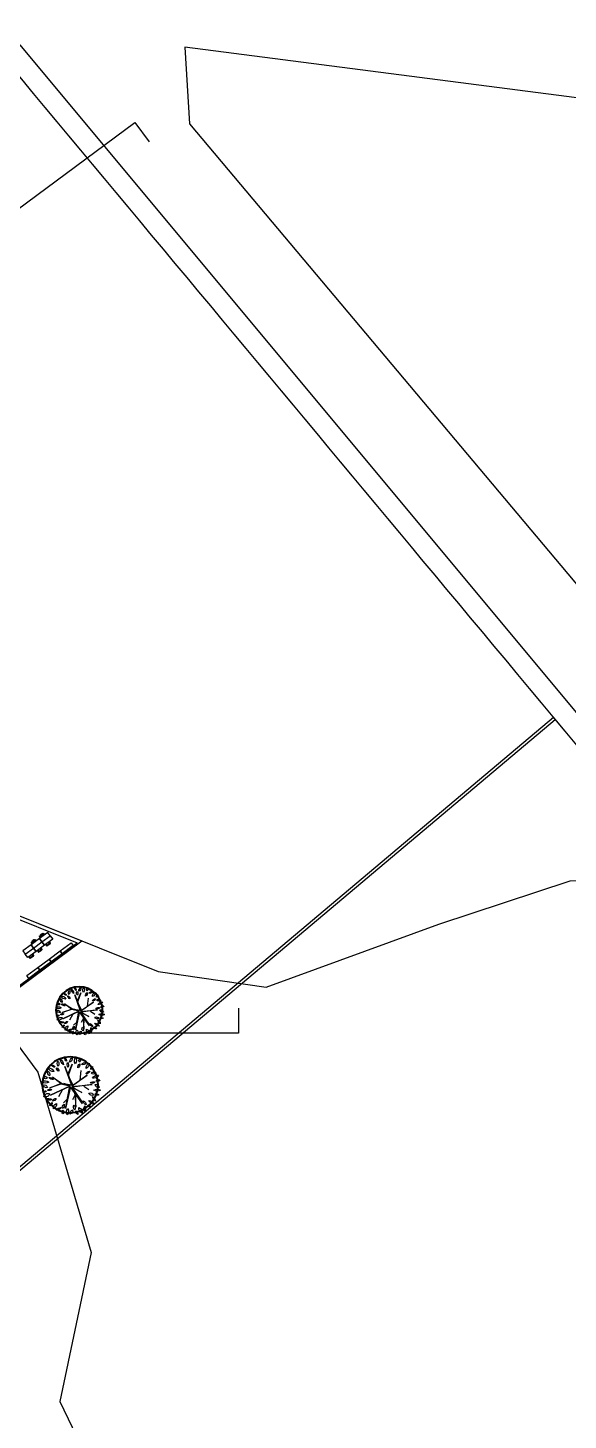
# Model space of a CAD drawing. Header units: millimetres. Extents: x 55520 to 96084, y -58491 to -49645.
# Drawn here: x 59632.3 to 59710.6, y -57801.4 to -57599.8 of the extents above; entities that cross this region are included whole.
import ezdxf

# ---------------------------------------------------------------- set-up
doc = ezdxf.new("R2010")
doc.units = ezdxf.units.MM
for name, color, linetype in [('Alvenaria Corte', 30, 'Continuous'), ('Alvenaria Vista', 40, 'Continuous'), ('ARQ-COTAS', 1, 'Continuous'), ('Caminhos Principais', 13, 'Continuous'), ('Curvas de Nível', 10, 'Continuous'), ('Limite Terreno', 20, 'Continuous'), ('Limites', 250, 'Continuous'), ('Mobiliário_cinza', 254, 'Continuous'), ('Árvores Existentes', 114, 'Continuous')]:
    doc.layers.add(name, color=color, linetype=linetype)

# ---------------------------------------------------------------- blocks, each defined once
blk = doc.blocks.new('tree 17')
at = {"color": 0, "linetype": 'ByBlock'}
for p, q in [((-0.08, 0.15), (-1.51, 1.22)), ((-1.51, 1.22), (-0.1, 0.07)), ((-0.15, 0.77), (-0.81, 1.66)), ((-0.81, 1.66), (-0.08, 0.82)), ((-0.22, 1.81), (-0.08, 0.15)), ((-0.03, 0.27), (-0.18, 1.75)), ((-0.18, 1.75), (-0.15, 0.77)), ((0.77, 0.78), (0.91, 1.26)), ((-0.1, 0.07), (-1.74, -0.38)), ((-1.74, -0.38), (-0.08, 0.07)), ((-0.89, 0.73), (-1.34, 0.76)), ((-0.72, -0.11), (-1.34, 0.15)), ((-0.08, 0.82), (-0.62, 1.04)), ((-0.08, 0.07), (-0.54, -0.51)), ((-0.43, -0.5), (-0.05, 0.06)), ((-0.05, 0.06), (-0.33, -0.4)), ((-0.33, -0.4), (0.08, 0.06)), ((0.33, 1.07), (-0.03, 0.27)), ((0, 0.19), (1.35, 1.12)), ((1.54, 0.29), (0, 0.19)), ((1.35, 1.12), (0.02, 0.27)), ((0.02, 0.27), (0.33, 1.07)), ((0.08, 0.06), (0.63, -1.4)), ((0.63, -1.4), (0.1, 0.14)), ((0.1, 0.14), (0.44, -0.79)), ((0.15, 0.15), (1.54, 0.29)), ((0.36, -0.68), (0.15, 0.15)), ((0.86, 0.22), (1.42, -0.3)), ((-0.54, -0.51), (-1.41, -0.88)), ((-1.41, -0.88), (-0.51, -0.55)), ((-0.69, -1.37), (-0.43, -0.5)), ((-0.51, -0.55), (-0.69, -1.37)), ((1.18, -1.16), (0.36, -0.68)), ((0.44, -0.79), (1.18, -1.16))]:
    blk.add_line(p, q, dxfattribs=at)
for points in [[(-0.73, 2.36, 0.375302), (-0.64, 1.85)], [(-0.64, 1.85, 0.375302), (-0.73, 2.36)], [(-0.19, 2.05, 0.30277), (-0.5, 2.35)], [(-0.5, 2.35, 0.30277), (-0.19, 2.05)], [(0.11, 2.46, 0.350689), (0.02, 2.17)], [(0.02, 2.17, 0.350689), (0.11, 2.46)], [(0.48, 2.44, 0.27027), (0.33, 1.92)], [(0.33, 1.92, 0.27027), (0.48, 2.44)], [(0.71, 2.31, 0.218613), (0.77, 1.87)], [(0.77, 1.87, 0.218613), (0.71, 2.31)], [(-1.95, 1.39, 0.525994), (-1.77, 1.17)], [(-1.77, 1.17, 0.525994), (-1.95, 1.39)], [(-1.39, 1.33, 0.363335), (-1.73, 1.69)], [(-1.73, 1.69, 0.363335), (-1.39, 1.33)], [(-1.15, 1.67, 0.420523), (-1.52, 1.79)], [(-1.52, 1.79, 0.420523), (-1.15, 1.67)], [(-1.07, 2.21, 0.45154), (-0.99, 1.9)], [(-0.99, 1.9, 0.45154), (-1.07, 2.21)], [(-1.01, 1.76, 0.408258), (-0.81, 1.45)], [(-0.81, 1.45, 0.408258), (-1.01, 1.76)], [(-0.05, 2.05, 0.340953), (-0.03, 1.67)], [(-0.03, 1.67, 0.340953), (-0.05, 2.05)], [(0.91, 1.84, 0.440076), (0.72, 1.49)], [(0.72, 1.49, 0.440076), (0.91, 1.84)], [(1.25, 2.09, 0.288468), (1.02, 1.85)], [(1.02, 1.85, 0.288468), (1.25, 2.09)], [(1.59, 1.9, 0.268637), (1.17, 1.54)], [(1.17, 1.54, 0.268637), (1.59, 1.9)], [(1.65, 1.12, 0.341117), (1.33, 0.91)], [(1.33, 0.91, 0.341117), (1.65, 1.12)], [(1.65, 1.67, 0.386862), (1.54, 1.27)], [(1.54, 1.27, 0.386862), (1.65, 1.67)], [(2.07, 1.22, 0.443589), (1.77, 1.12)], [(1.77, 1.12, 0.443589), (2.07, 1.22)], [(-2.02, 0.17, 0.288328), (-2.33, 0.24)], [(-2.33, 0.24, 0.288328), (-2.02, 0.17)], [(-1.82, 0.44, 0.362144), (-2.27, 0.6)], [(-2.27, 0.6, 0.362144), (-1.82, 0.44)], [(-1.75, 0.92, 0.295875), (-2.18, 0.83)], [(-2.18, 0.83, 0.295875), (-1.75, 0.92)], [(-1.56, 0.12, 0.309468), (-1.93, 0.08)], [(-1.93, 0.08, 0.309468), (-1.56, 0.12)], [(-1.7, 1.06, 0.343163), (-1.38, 0.88)], [(-1.38, 0.88, 0.343163), (-1.7, 1.06)], [(1.9, 0.18, 0.326555), (1.54, 0.15)], [(1.54, 0.15, 0.326555), (1.9, 0.18)], [(2.23, 0.87, 0.343561), (1.71, 0.75)], [(1.71, 0.75, 0.343561), (2.23, 0.87)], [(2.2, 0.63, 0.38021), (1.89, 0.35)], [(1.89, 0.35, 0.38021), (2.2, 0.63)], [(2.32, 0.02, 0.383832), (2.06, 0.12)], [(2.06, 0.12, 0.383832), (2.32, 0.02)], [(-1.89, -0.05, 0.289447), (-2.23, -0.37)], [(-2.23, -0.37, 0.289447), (-1.89, -0.05)], [(-1.73, -0.51, 0.447347), (-2.23, -0.63)], [(-2.23, -0.63, 0.447347), (-1.73, -0.51)], [(-1.78, -0.86, 0.306984), (-2.08, -0.95)], [(-2.08, -0.95, 0.306984), (-1.78, -0.86)], [(-1.53, -1, 0.414115), (-1.69, -1.4)], [(-1.69, -1.4, 0.414115), (-1.53, -1)], [(-1.37, -0.67, 0.315606), (-1.66, -0.85)], [(-1.66, -0.85, 0.315606), (-1.37, -0.67)], [(1.68, -0.79, 0.340003), (1.34, -0.64)], [(1.34, -0.64, 0.340003), (1.68, -0.79)], [(1.76, -1.42, 0.316942), (1.41, -1.03)], [(1.41, -1.03, 0.316942), (1.76, -1.42)], [(2.13, -0.53, 0.317134), (1.74, -0.65)], [(1.74, -0.65, 0.317134), (2.13, -0.53)], [(1.75, -0.9, 0.40592), (1.94, -1.11)], [(1.94, -1.11, 0.40592), (1.75, -0.9)], [(2.27, -0.35, 0.351781), (1.83, -0.17)], [(1.83, -0.17, 0.351781), (2.27, -0.35)], [(-1.18, -1.28, 0.365918), (-1.58, -1.64)], [(-1.58, -1.64, 0.365918), (-1.18, -1.28)], [(-1.03, -1.61, 0.559657), (-1.26, -1.84)], [(-1.26, -1.84, 0.559657), (-1.03, -1.61)], [(-0.76, -1.19, 0.285981), (-0.93, -1.55)], [(-0.93, -1.55, 0.285981), (-0.76, -1.19)], [(-0.79, -1.62, 0.321275), (-0.68, -2.02)], [(-0.68, -2.02, 0.321275), (-0.79, -1.62)], [(-0.31, -1.65, 0.362047), (-0.48, -2.17)], [(-0.48, -2.17, 0.362047), (-0.31, -1.65)], [(-0.04, -1.88, 0.345907), (-0.11, -2.18)], [(-0.11, -2.18, 0.345907), (-0.04, -1.88)], [(0.01, -1.41, 0.328832), (0.04, -1.76)], [(0.04, -1.76, 0.328832), (0.01, -1.41)], [(0.21, -1.77, 0.339938), (0.49, -2.07)], [(0.49, -2.07, 0.339938), (0.21, -1.77)], [(0.62, -1.58, 0.235997), (0.72, -2.09)], [(0.72, -2.09, 0.235997), (0.62, -1.58)], [(0.79, -1.2, 0.368927), (0.99, -1.5)], [(0.99, -1.5, 0.368927), (0.79, -1.2)], [(0.99, -1.63, 0.337084), (1.06, -1.92)], [(1.06, -1.92, 0.337084), (0.99, -1.63)], [(1.53, -1.54, 0.303563), (1.13, -1.41)], [(1.13, -1.41, 0.303563), (1.53, -1.54)]]:
    blk.add_lwpolyline(points, format="xyb")
at = {"lineweight": 40}
blk.add_circle((0, 0), 2.24, dxfattribs=at)
blk = doc.blocks.new('cadeira cortada')
for points in [[(253.53, -365.94), (253.53, -365.67), (253.48, -365.67), (253.48, -365.94)], [(254.11, -365.94), (254.11, -365.67), (254.06, -365.67), (254.06, -365.94)]]:
    blk.add_lwpolyline(points)
for points in [[(253.56, -365.94), (253.56, -365.73, -0.34754), (253.62, -365.65, -0.116963), (253.96, -365.65, -0.34754), (254.02, -365.73), (254.02, -365.94)], [(254.02, -365.76, -0.342833), (253.97, -365.78, 0.050886), (253.79, -365.75, 0.050886), (253.62, -365.78, -0.342833), (253.56, -365.76)]]:
    blk.add_lwpolyline(points, format="xyb")
blk.add_lwpolyline([(254.02, -365.73, -0.342833), (253.97, -365.75, 0.050886), (253.79, -365.72, 0.050886), (253.62, -365.75, -0.342833), (253.56, -365.73, -0.272556), (253.63, -365.66, -0.116963), (253.96, -365.66, -0.272556)], format="xyb", close=True)

msp = doc.modelspace()

# ---------------------------------------------------------------- linework, layer by layer
at = {"layer": 'Alvenaria Corte'}
for p, q in [((59708.453, -57699.685), (59572.467, -57814.094)), ((59708.709, -57699.992), (59573.031, -57814.143)), ((59624.879, -57726.479), (59639.429, -57732.285)), ((59625.254, -57726.09), (59640.119, -57732.022)), ((59595.636, -57764.968), (59640.119, -57732.022)), ((59630.158, -57739.151), (59639.429, -57732.285))]:
    msp.add_line(p, q, dxfattribs=at)
at = {"layer": 'Alvenaria Vista'}
msp.add_open_spline([(59423.514, -57798.825), (59463.082, -57747.087), (59502.65, -57695.348), (59542.218, -57643.61), (59549.466, -57636.301), (59556.714, -57628.992), (59563.963, -57621.683), (59574.888, -57615.418), (59585.813, -57609.153), (59596.738, -57602.887), (59607.709, -57603.663), (59618.68, -57604.438), (59629.651, -57605.213), (59666.163, -57648.985), (59702.675, -57692.757), (59739.187, -57736.529), (59752.038, -57750.994), (59764.89, -57765.458), (59777.742, -57779.923)], degree=3, knots=[20.3224163, 20.3224163, 20.3224163, 20.3224163, 21.3053757, 21.3053757, 21.3053757, 22.3053757, 22.3053757, 22.3053757, 23.3053757, 23.3053757, 23.3053757, 24.3053757, 24.3053757, 24.3053757, 25.3053757, 25.3053757, 25.3053757, 25.5933686, 25.5933686, 25.5933686, 25.5933686], dxfattribs=at)
at = {"layer": 'ARQ-COTAS'}
for points in [[(59463.356, -57754.511), (59461.278, -57751.705), (59647.821, -57613.545), (59649.9, -57616.351)], [(59662.803, -57741.767), (59662.803, -57745.398), (59456.552, -57745.398), (59456.552, -57741.767)]]:
    msp.add_lwpolyline(points, dxfattribs=at)
at = {"layer": 'Caminhos Principais'}
msp.add_open_spline([(59468.795, -57754.431), (59467.074, -57764.742), (59465.303, -57775.176), (59462.064, -57789.642), (59461.1, -57793.6), (59459.873, -57798.086), (59459.725, -57798.618), (59459.575, -57799.149), (59460.331, -57799.047), (59461.086, -57798.941), (59463.238, -57798.631), (59464.634, -57798.418), (59467.067, -57798.023), (59468.105, -57797.846), (59470.198, -57797.475), (59471.252, -57797.282), (59474.432, -57796.684), (59476.577, -57796.262), (59483.073, -57794.973), (59487.485, -57794.085), (59496.424, -57792.532), (59500.95, -57791.866), (59510.087, -57791.071), (59514.699, -57790.94), (59521.304, -57791.39), (59523.282, -57791.606), (59526.537, -57792.121), (59527.816, -57792.364), (59530.362, -57792.937), (59531.622, -57793.265), (59535.362, -57794.362), (59537.8, -57795.247), (59544.907, -57798.271), (59549.409, -57800.787), (59557.995, -57806.514), (59562.079, -57809.725), (59569.854, -57816.575), (59573.546, -57820.214), (59580.692, -57827.825), (59584.122, -57831.794), (59590.662, -57839.789), (59593.774, -57843.815), (59602.016, -57854.776), (59606.955, -57861.674), (59616.869, -57874.913), (59621.844, -57881.252), (59628.317, -57888.434), (59629.525, -57889.731), (59632.002, -57892.31), (59633.266, -57893.59), (59635.553, -57895.857), (59636.566, -57896.847), (59637.591, -57897.836)], degree=3, knots=[0, 0, 0, 0, 31.4096718, 31.4096718, 43.1663985, 43.1663985, 44.747182, 44.747182, 44.747182, 47.0850167, 47.0850167, 51.4159509, 51.4159509, 54.6318345, 54.6318345, 57.8477182, 57.8477182, 64.2794854, 64.2794854, 77.14302, 77.14302, 90.0065545, 90.0065545, 102.8700891, 102.8700891, 108.357779, 108.357779, 111.9079407, 111.9079407, 115.4581024, 115.4581024, 122.5584259, 122.5584259, 136.6347641, 136.6347641, 150.7111024, 150.7111024, 164.7874406, 164.7874406, 179.4660261, 179.4660261, 194.1446116, 194.1446116, 219.5869132, 219.5869132, 245.0292148, 245.0292148, 250.783382, 250.783382, 256.5375492, 256.5375492, 261.0160037, 261.0160037, 261.0160037, 261.0160037], dxfattribs=at)
msp.add_rational_spline([(59465.536, -57755.733), (59464.665, -57760.937), (59463.775, -57766.158), (59461.998, -57775.689), (59461.138, -57779.995), (59459.149, -57788.981), (59458.003, -57793.67), (59456.688, -57798.336), (59456.687, -57798.337), (59456.687, -57798.339), (59456.686, -57798.341), (59456.549, -57798.828), (59456.412, -57799.316), (59456.274, -57799.803), (59456.088, -57800.466), (59456.238, -57801.138), (59456.69, -57801.658), (59457.142, -57802.177), (59457.786, -57802.42), (59458.469, -57802.327), (59458.971, -57802.259), (59459.474, -57802.191), (59459.976, -57802.122), (59459.977, -57802.122), (59459.978, -57802.122), (59459.979, -57802.122), (59462.007, -57801.847), (59464.035, -57801.55), (59467.684, -57800.965), (59469.305, -57800.685), (59472.577, -57800.09), (59474.225, -57799.776), (59479.194, -57798.808), (59482.544, -57798.127), (59489.29, -57796.822), (59492.688, -57796.197), (59500.813, -57794.925), (59505.554, -57794.364), (59514.191, -57793.994), (59518.089, -57794.071), (59523.63, -57794.688), (59525.292, -57794.939), (59528.599, -57795.59), (59530.241, -57795.991), (59533.478, -57796.931), (59535.076, -57797.47), (59539.806, -57799.273), (59542.874, -57800.723), (59548.837, -57804.022), (59551.733, -57805.872), (59560.553, -57812.157), (59566.176, -57817.142), (59573.459, -57824.485), (59575.446, -57826.594), (59579.301, -57830.855), (59581.169, -57833.009), (59586.627, -57839.517), (59590.069, -57843.913), (59600.566, -57857.782), (59607.208, -57867.248), (59616.065, -57878.647), (59618.039, -57881.115), (59621.79, -57885.608), (59623.557, -57887.648), (59626.633, -57891.032), (59627.922, -57892.402), (59630.557, -57895.12), (59631.898, -57896.466), (59633.929, -57898.463), (59634.604, -57899.121), (59635.283, -57899.778)], [1, 1, 1, 1, 1, 1, 1, 1, 1, 1, 1, 1, 1, 1, 0.919934982122, 0.919934982122, 1, 0.919934982122, 0.919934982122, 1, 1, 1, 1, 1, 1, 1, 1, 1, 1, 1, 1, 1, 1, 1, 1, 1, 1, 1, 1, 1, 1, 1, 1, 1, 1, 1, 1, 1, 1, 1, 1, 1, 1, 1, 1, 1, 1, 1, 1, 1, 1, 1, 1, 1, 1, 1, 1, 1, 1, 1, 1], degree=3, knots=[3.300707, 3.300707, 3.300707, 3.300707, 19.1462391, 19.1462391, 32.1447126, 32.1447126, 46.2232747, 46.2232747, 46.2232747, 46.228431, 46.228431, 46.228431, 47.6993674, 47.6993674, 47.6993674, 48.6896462, 48.6896462, 48.6896462, 49.679925, 49.679925, 49.679925, 51.2199004, 51.2199004, 51.2199004, 51.2231266, 51.2231266, 51.2231266, 57.4374364, 57.4374364, 62.3872551, 62.3872551, 67.3370738, 67.3370738, 77.2367112, 77.2367112, 87.1363486, 87.1363486, 100.8303464, 100.8303464, 112.0941348, 112.0941348, 116.9322561, 116.9322561, 121.7703773, 121.7703773, 126.6084985, 126.6084985, 136.2847409, 136.2847409, 145.9609833, 145.9609833, 166.6496983, 166.6496983, 174.7380565, 174.7380565, 182.8264147, 182.8264147, 199.0031311, 199.0031311, 233.856655, 233.856655, 243.7192597, 243.7192597, 252.2439902, 252.2439902, 258.2313246, 258.2313246, 264.218659, 264.218659, 267.1683497, 267.1683497, 267.1683497, 267.1683497], dxfattribs=at)
at = {"layer": 'Curvas de Nível'}
for points in [[(59619.192, -57712.392), (59625.254, -57726.09), (59651.161, -57736.428), (59666.808, -57738.73), (59691.848, -57729.594), (59710.88, -57723.303), (59731.966, -57723.195)], [(59626.888, -57741.822), (59633.726, -57751.028), (59641.483, -57777.117), (59636.918, -57798.682), (59656.834, -57840.066), (59672.892, -57857.802), (59679.627, -57862.47)]]:
    msp.add_lwpolyline(points, dxfattribs=at)
at = {"layer": 'Limite Terreno'}
msp.add_lwpolyline([(59421.535, -57796.473), (59539.952, -57641.635), (59562.118, -57619.283), (59596.038, -57599.83), (59631.136, -57602.311), (59741.46, -57734.571), (59780.038, -57777.991)], dxfattribs=at)
at = {"layer": 'Limites'}
msp.add_lwpolyline([(59846.352, -57627.325), (59655.043, -57602.614), (59655.738, -57613.739), (59715.133, -57684.333), (59791.931, -57767.985)], dxfattribs=at)
at = {"layer": 'Mobiliário_cinza'}
for points in [[(59632.781, -57732.583), (59631.576, -57733.476), (59631.933, -57733.958), (59633.138, -57733.065)], [(59633.987, -57731.69), (59632.781, -57732.583), (59633.138, -57733.065), (59634.344, -57732.172)], [(59634.701, -57732.655), (59633.496, -57733.547), (59633.138, -57733.065), (59634.344, -57732.172)], [(59635.192, -57730.797), (59633.987, -57731.69), (59634.344, -57732.172), (59635.549, -57731.28)], [(59635.906, -57731.762), (59634.701, -57732.655), (59634.344, -57732.172), (59635.549, -57731.28)], [(59638.884, -57732.688), (59637.277, -57733.878), (59636.979, -57733.477), (59638.586, -57732.286)], [(59633.496, -57733.547), (59632.29, -57734.44), (59631.933, -57733.958), (59633.138, -57733.065)], [(59635.669, -57735.069), (59634.062, -57736.259), (59633.765, -57735.857), (59635.372, -57734.667)], [(59637.277, -57733.878), (59635.669, -57735.069), (59635.372, -57734.667), (59636.979, -57733.477)], [(59634.062, -57736.259), (59632.455, -57737.449), (59632.158, -57737.048), (59633.765, -57735.857)]]:
    msp.add_lwpolyline(points, close=True, dxfattribs=at)

# ---------------------------------------------------------------- block references
for p, xscale, yscale, zscale, rotation in [((59617.986, -57242.621), -1.1, 1.1, 1.1, 36.52487631854815), ((59619.191, -57241.728), -1.1, 1.1, 1.1, 36.52487631854815), ((60099.065, -57889.652), 1.100000000000001, 1.100000000000001, 1.100000000000001, 216.5248763174411), ((60096.654, -57891.437), 1.100000000000001, 1.100000000000001, 1.100000000000001, 216.5248763174411), ((60097.859, -57890.544), 1.100000000000001, 1.100000000000001, 1.100000000000001, 216.5248763174411)]:
    msp.add_blockref('cadeira cortada', p, dxfattribs=dict(at, xscale=xscale, yscale=yscale, zscale=zscale, rotation=rotation))
at = {"layer": 'Árvores Existentes'}
for p, xscale, yscale, zscale, rotation in [((59639.747, -57742.034), -1.504, 1.504000000000001, 1.504, 220.0749756908868), ((59638.437, -57752.854), -1.8048, 1.8048, 1.8048, 220.0749756908869)]:
    msp.add_blockref('tree 17', p, dxfattribs=dict(at, xscale=xscale, yscale=yscale, zscale=zscale, rotation=rotation))

doc.saveas('drawing.dxf')
